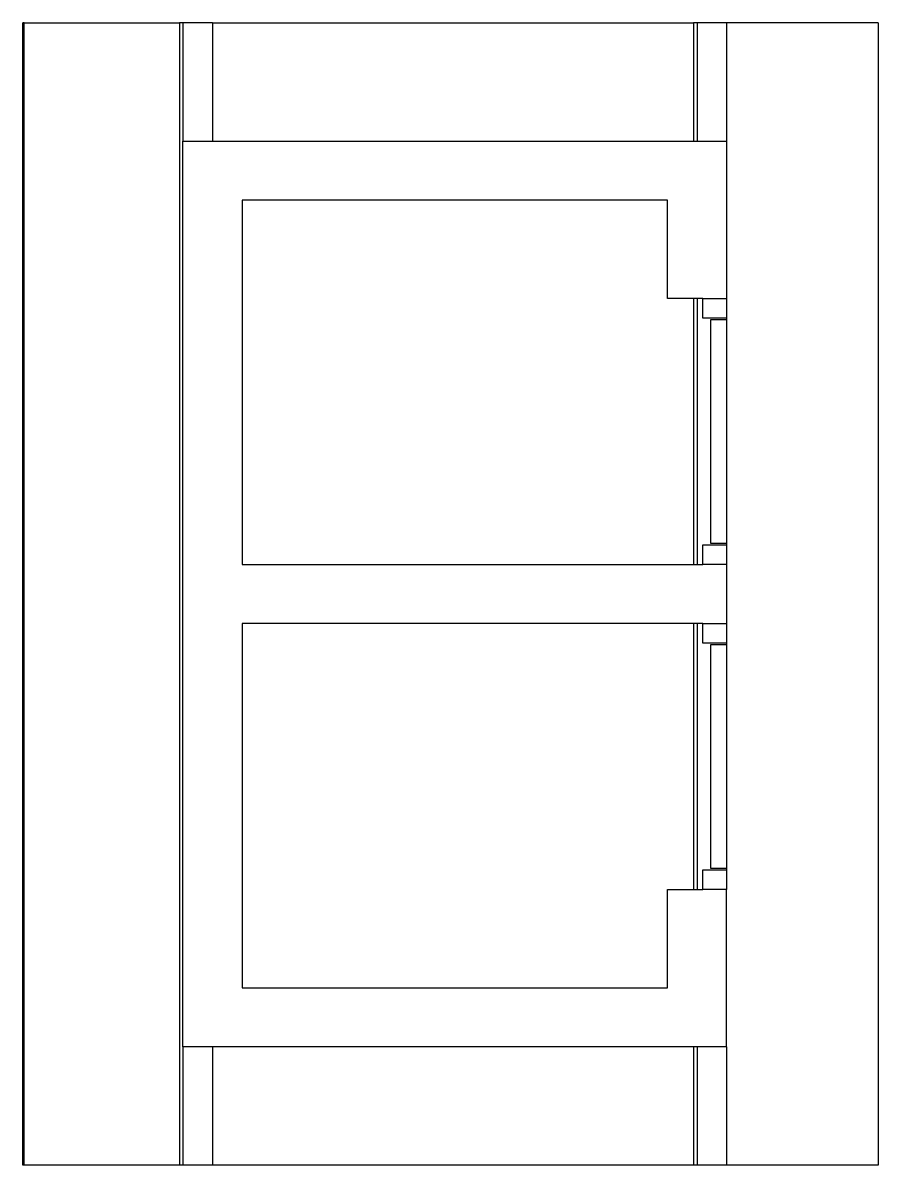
# Model space of a CAD drawing. Header units: metres. Extents: x 258817 to 259192, y 1878716 to 1878911.
# Drawn here: x 258997.614 to 258999.785, y 1878904.048 to 1878906.948 of the extents above; entities that cross this region are included whole.
import ezdxf

# ---------------------------------------------------------------- set-up
doc = ezdxf.new("R2010")
doc.units = ezdxf.units.M
doc.header["$MEASUREMENT"] = 0
doc.layers.add('SectionCutEdges', color=1, linetype='Continuous')

msp = doc.modelspace()

# ---------------------------------------------------------------- linework, layer by layer
for p, q in [((258997.61742, 1878906.94775), (258997.61386, 1878906.94775)), ((258997.61386, 1878904.04775), (258997.61386, 1878906.94775)), ((258997.61742, 1878904.04775), (258997.61742, 1878906.94775)), ((258997.61742, 1878906.94775), (258998.01101, 1878906.94775)), ((258998.02007, 1878906.94775), (258998.01101, 1878906.94775)), ((258998.01101, 1878906.94775), (258998.01101, 1878904.04775)), ((258998.02007, 1878906.94775), (258998.02007, 1878906.64775)), ((258998.09505, 1878906.94775), (258998.02007, 1878906.94775)), ((258998.09505, 1878906.94775), (258998.09505, 1878906.64775)), ((258998.09505, 1878906.94775), (258999.31603, 1878906.94775)), ((258999.32509, 1878906.94775), (258999.31603, 1878906.94775)), ((258999.31603, 1878906.94775), (258999.31603, 1878906.64775)), ((258999.32509, 1878906.94775), (258999.32509, 1878906.64775)), ((258999.40007, 1878906.94775), (258999.32509, 1878906.94775)), ((258999.40007, 1878906.94775), (258999.40007, 1878906.64775)), ((258999.78461, 1878906.94775), (258999.40007, 1878906.94775)), ((258999.78461, 1878906.94775), (258999.78461, 1878904.04775)), ((258999.31603, 1878906.24775), (258999.31603, 1878905.57275)), ((258999.32509, 1878906.24775), (258999.32509, 1878905.57275)), ((258999.40007, 1878906.19775), (258999.40007, 1878906.19475)), ((258999.40007, 1878905.62575), (258999.40007, 1878905.62275)), ((258999.31603, 1878905.42275), (258999.31603, 1878904.74775)), ((258999.32509, 1878905.42275), (258999.32509, 1878904.74775)), ((258999.40007, 1878905.37275), (258999.40007, 1878905.36975)), ((258999.40007, 1878904.80075), (258999.40007, 1878904.79775)), ((258998.02007, 1878904.34775), (258998.02007, 1878904.04775)), ((258998.09505, 1878904.34775), (258998.09505, 1878904.04775)), ((258999.31603, 1878904.34775), (258999.31603, 1878904.04775)), ((258999.32509, 1878904.34775), (258999.32509, 1878904.04775)), ((258999.40007, 1878904.34775), (258999.40007, 1878904.04775)), ((258997.61742, 1878904.04775), (258997.61386, 1878904.04775)), ((258998.01101, 1878904.04775), (258997.61742, 1878904.04775)), ((258998.02007, 1878904.04775), (258998.01101, 1878904.04775)), ((258998.09505, 1878904.04775), (258998.02007, 1878904.04775)), ((258999.31603, 1878904.04775), (258998.09505, 1878904.04775)), ((258999.32509, 1878904.04775), (258999.31603, 1878904.04775)), ((258999.40007, 1878904.04775), (258999.32509, 1878904.04775)), ((258999.78461, 1878904.04775), (258999.40007, 1878904.04775))]:
    msp.add_line(p, q)
at = {"layer": 'SectionCutEdges'}
for p, q in [((258998.02007, 1878904.34775), (258998.02007, 1878906.64775)), ((258998.02007, 1878906.64775), (258998.09505, 1878906.64775)), ((258998.09505, 1878906.64775), (258999.31603, 1878906.64775)), ((258999.31603, 1878906.64775), (258999.32509, 1878906.64775)), ((258999.32509, 1878906.64775), (258999.40007, 1878906.64775)), ((258999.40007, 1878906.64775), (258999.40007, 1878906.24775)), ((258999.25007, 1878906.49775), (258998.17007, 1878906.49775)), ((258998.17007, 1878906.49775), (258998.17007, 1878905.57275)), ((258999.25007, 1878906.24775), (258999.25007, 1878906.49775)), ((258999.31603, 1878906.24775), (258999.25007, 1878906.24775)), ((258999.32509, 1878906.24775), (258999.31603, 1878906.24775)), ((258999.34007, 1878906.24775), (258999.32509, 1878906.24775)), ((258999.34007, 1878906.24775), (258999.40007, 1878906.24775)), ((258999.34007, 1878906.19775), (258999.34007, 1878906.24775)), ((258999.40007, 1878906.24775), (258999.40007, 1878906.19775)), ((258999.40007, 1878906.19775), (258999.34007, 1878906.19775)), ((258999.36007, 1878905.62575), (258999.36007, 1878906.19475)), ((258999.36007, 1878906.19475), (258999.40007, 1878906.19475)), ((258999.40007, 1878906.19475), (258999.40007, 1878905.62575)), ((258999.34007, 1878905.62275), (258999.40007, 1878905.62275)), ((258999.34007, 1878905.57275), (258999.34007, 1878905.62275)), ((258999.40007, 1878905.62575), (258999.36007, 1878905.62575)), ((258999.40007, 1878905.62275), (258999.40007, 1878905.57275)), ((258998.17007, 1878905.57275), (258999.31603, 1878905.57275)), ((258999.31603, 1878905.57275), (258999.32509, 1878905.57275)), ((258999.32509, 1878905.57275), (258999.34007, 1878905.57275)), ((258999.40007, 1878905.57275), (258999.34007, 1878905.57275)), ((258999.40007, 1878905.57275), (258999.40007, 1878905.42275)), ((258998.17007, 1878905.42275), (258998.17007, 1878904.49775)), ((258999.31603, 1878905.42275), (258998.17007, 1878905.42275)), ((258999.32509, 1878905.42275), (258999.31603, 1878905.42275)), ((258999.34007, 1878905.42275), (258999.32509, 1878905.42275)), ((258999.34007, 1878905.42275), (258999.40007, 1878905.42275)), ((258999.34007, 1878905.37275), (258999.34007, 1878905.42275)), ((258999.40007, 1878905.42275), (258999.40007, 1878905.37275)), ((258999.40007, 1878905.37275), (258999.34007, 1878905.37275)), ((258999.36007, 1878904.80075), (258999.36007, 1878905.36975)), ((258999.36007, 1878905.36975), (258999.40007, 1878905.36975)), ((258999.40007, 1878905.36975), (258999.40007, 1878904.80075)), ((258999.34007, 1878904.79775), (258999.40007, 1878904.79775)), ((258999.34007, 1878904.74775), (258999.34007, 1878904.79775)), ((258999.40007, 1878904.80075), (258999.36007, 1878904.80075)), ((258999.40007, 1878904.79775), (258999.40007, 1878904.74775)), ((258999.25007, 1878904.49775), (258999.25007, 1878904.74775)), ((258999.25007, 1878904.74775), (258999.31603, 1878904.74775)), ((258999.31603, 1878904.74775), (258999.32509, 1878904.74775)), ((258999.32509, 1878904.74775), (258999.34007, 1878904.74775)), ((258999.40007, 1878904.74775), (258999.34007, 1878904.74775)), ((258999.40007, 1878904.34775), (258999.40007, 1878904.74775)), ((258998.17007, 1878904.49775), (258999.25007, 1878904.49775)), ((258998.09505, 1878904.34775), (258998.02007, 1878904.34775)), ((258999.31603, 1878904.34775), (258998.09505, 1878904.34775)), ((258999.32509, 1878904.34775), (258999.31603, 1878904.34775)), ((258999.40007, 1878904.34775), (258999.32509, 1878904.34775))]:
    msp.add_line(p, q, dxfattribs=at)

doc.saveas('drawing.dxf')
